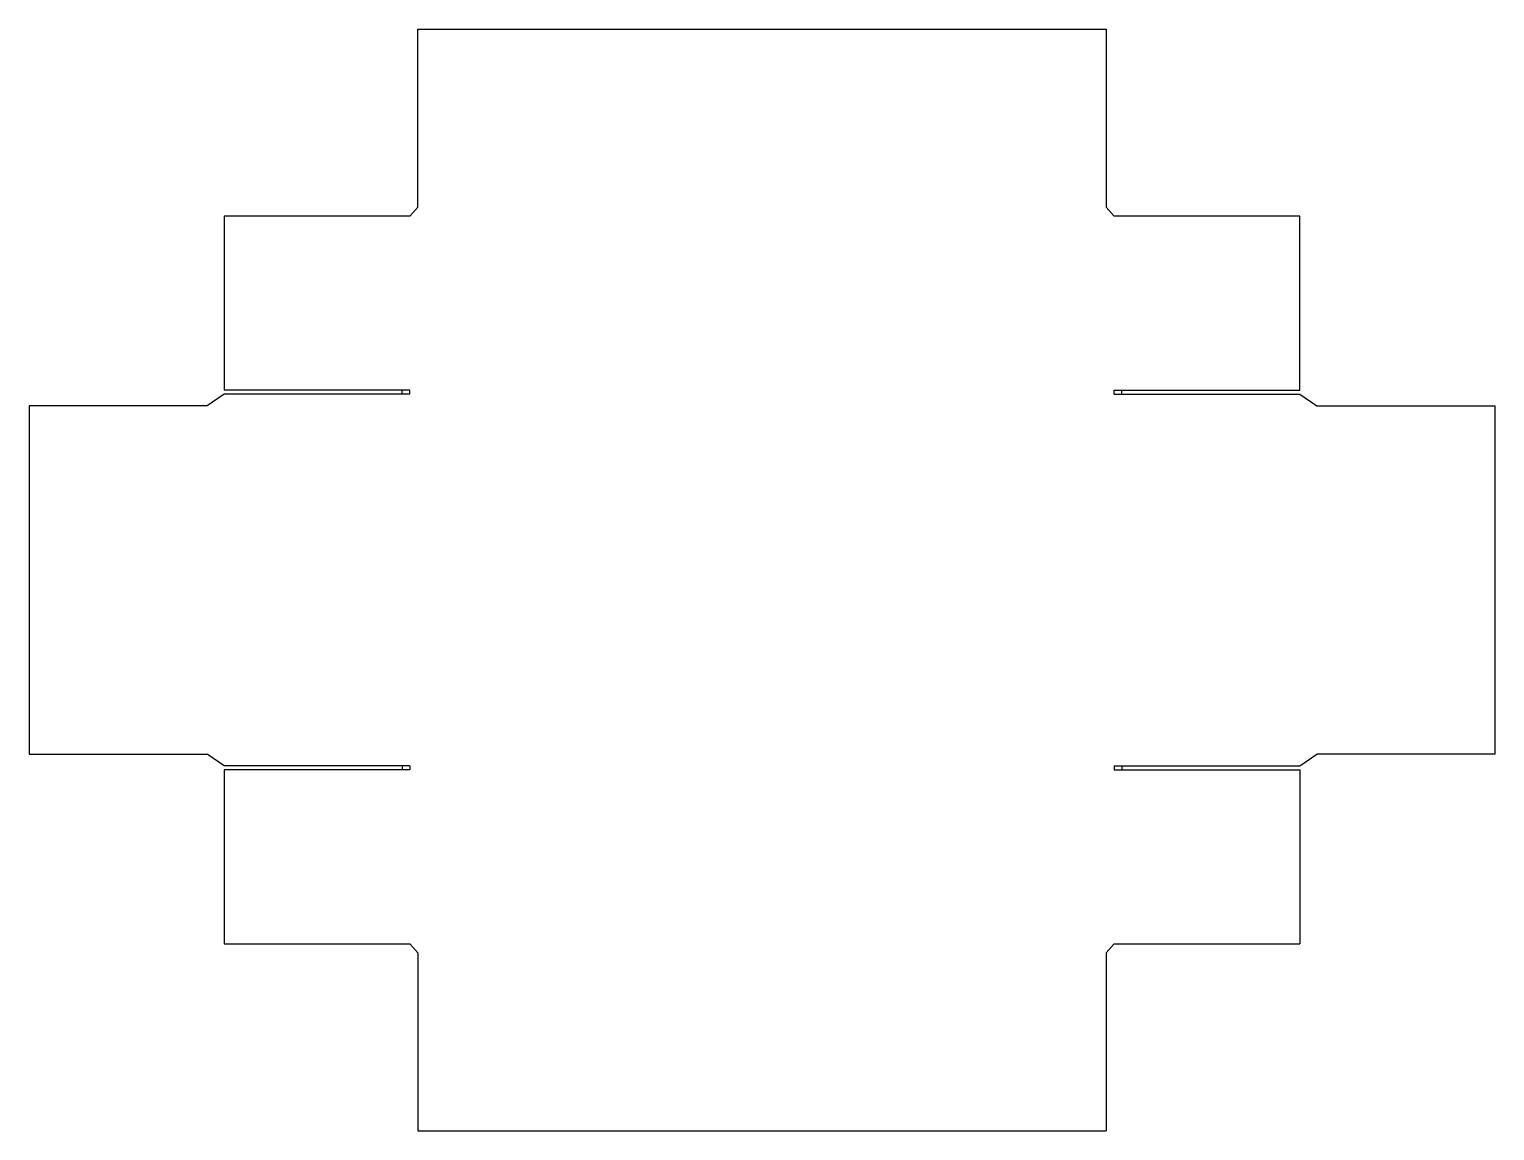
# Model space of a CAD drawing. Header units: millimetres. Extents: x -370 to 370, y -278 to 278.
import ezdxf

# ---------------------------------------------------------------- set-up
doc = ezdxf.new("R2010")
doc.units = ezdxf.units.MM
doc.layers.add('Sketch', color=7, linetype='CONTINUOUS')

msp = doc.modelspace()

# ---------------------------------------------------------------- linework, layer by layer
at = {"layer": 'Sketch'}
for p, q in [((-174, 188.5), (-174, 278.5)), ((-174, 278.5), (174, 278.5)), ((174, 278.5), (174, 188.5)), ((-178, 184), (-174, 188.5)), ((178, 184), (174, 188.5)), ((-272, 184), (-272, 96)), ((-178, 184), (-272, 184)), ((272, 184), (178, 184)), ((272, 96), (272, 184)), ((-272, 94), (-280.5, 88)), ((-178, 96), (-272, 96)), ((-182, 94), (-272, 94)), ((-182, 94), (-182, 96)), ((-178, 94), (-182, 94)), ((-178, 94), (-178, 96)), ((178, 96), (272, 96)), ((178, 94), (178, 96)), ((178, 94), (182, 94)), ((182, 94), (182, 96)), ((182, 94), (272, 94)), ((272, 94), (280.5, 88)), ((-370.5, 88), (-370.5, -88)), ((-280.5, 88), (-370.5, 88)), ((280.5, 88), (370.5, 88)), ((370.5, 88), (370.5, -88)), ((-370.5, -88), (-280.5, -88)), ((-272, -94), (-280.5, -88)), ((272, -94), (280.5, -88)), ((370.5, -88), (280.5, -88)), ((-182, -94), (-272, -94)), ((-272, -96), (-272, -184)), ((-178, -96), (-272, -96)), ((-178, -94), (-182, -94)), ((-182, -94), (-182, -96)), ((-178, -94), (-178, -96)), ((178, -94), (182, -94)), ((178, -94), (178, -96)), ((178, -96), (272, -96)), ((182, -94), (272, -94)), ((182, -94), (182, -96)), ((272, -96), (272, -184)), ((-272, -184), (-178, -184)), ((-178, -184), (-174, -188.5)), ((174, -188.5), (178, -184)), ((178, -184), (272, -184)), ((-174, -188.5), (-174, -278.5)), ((174, -188.5), (174, -278.5)), ((-174, -278.5), (174, -278.5))]:
    msp.add_line(p, q, dxfattribs=at)

doc.saveas('drawing.dxf')
